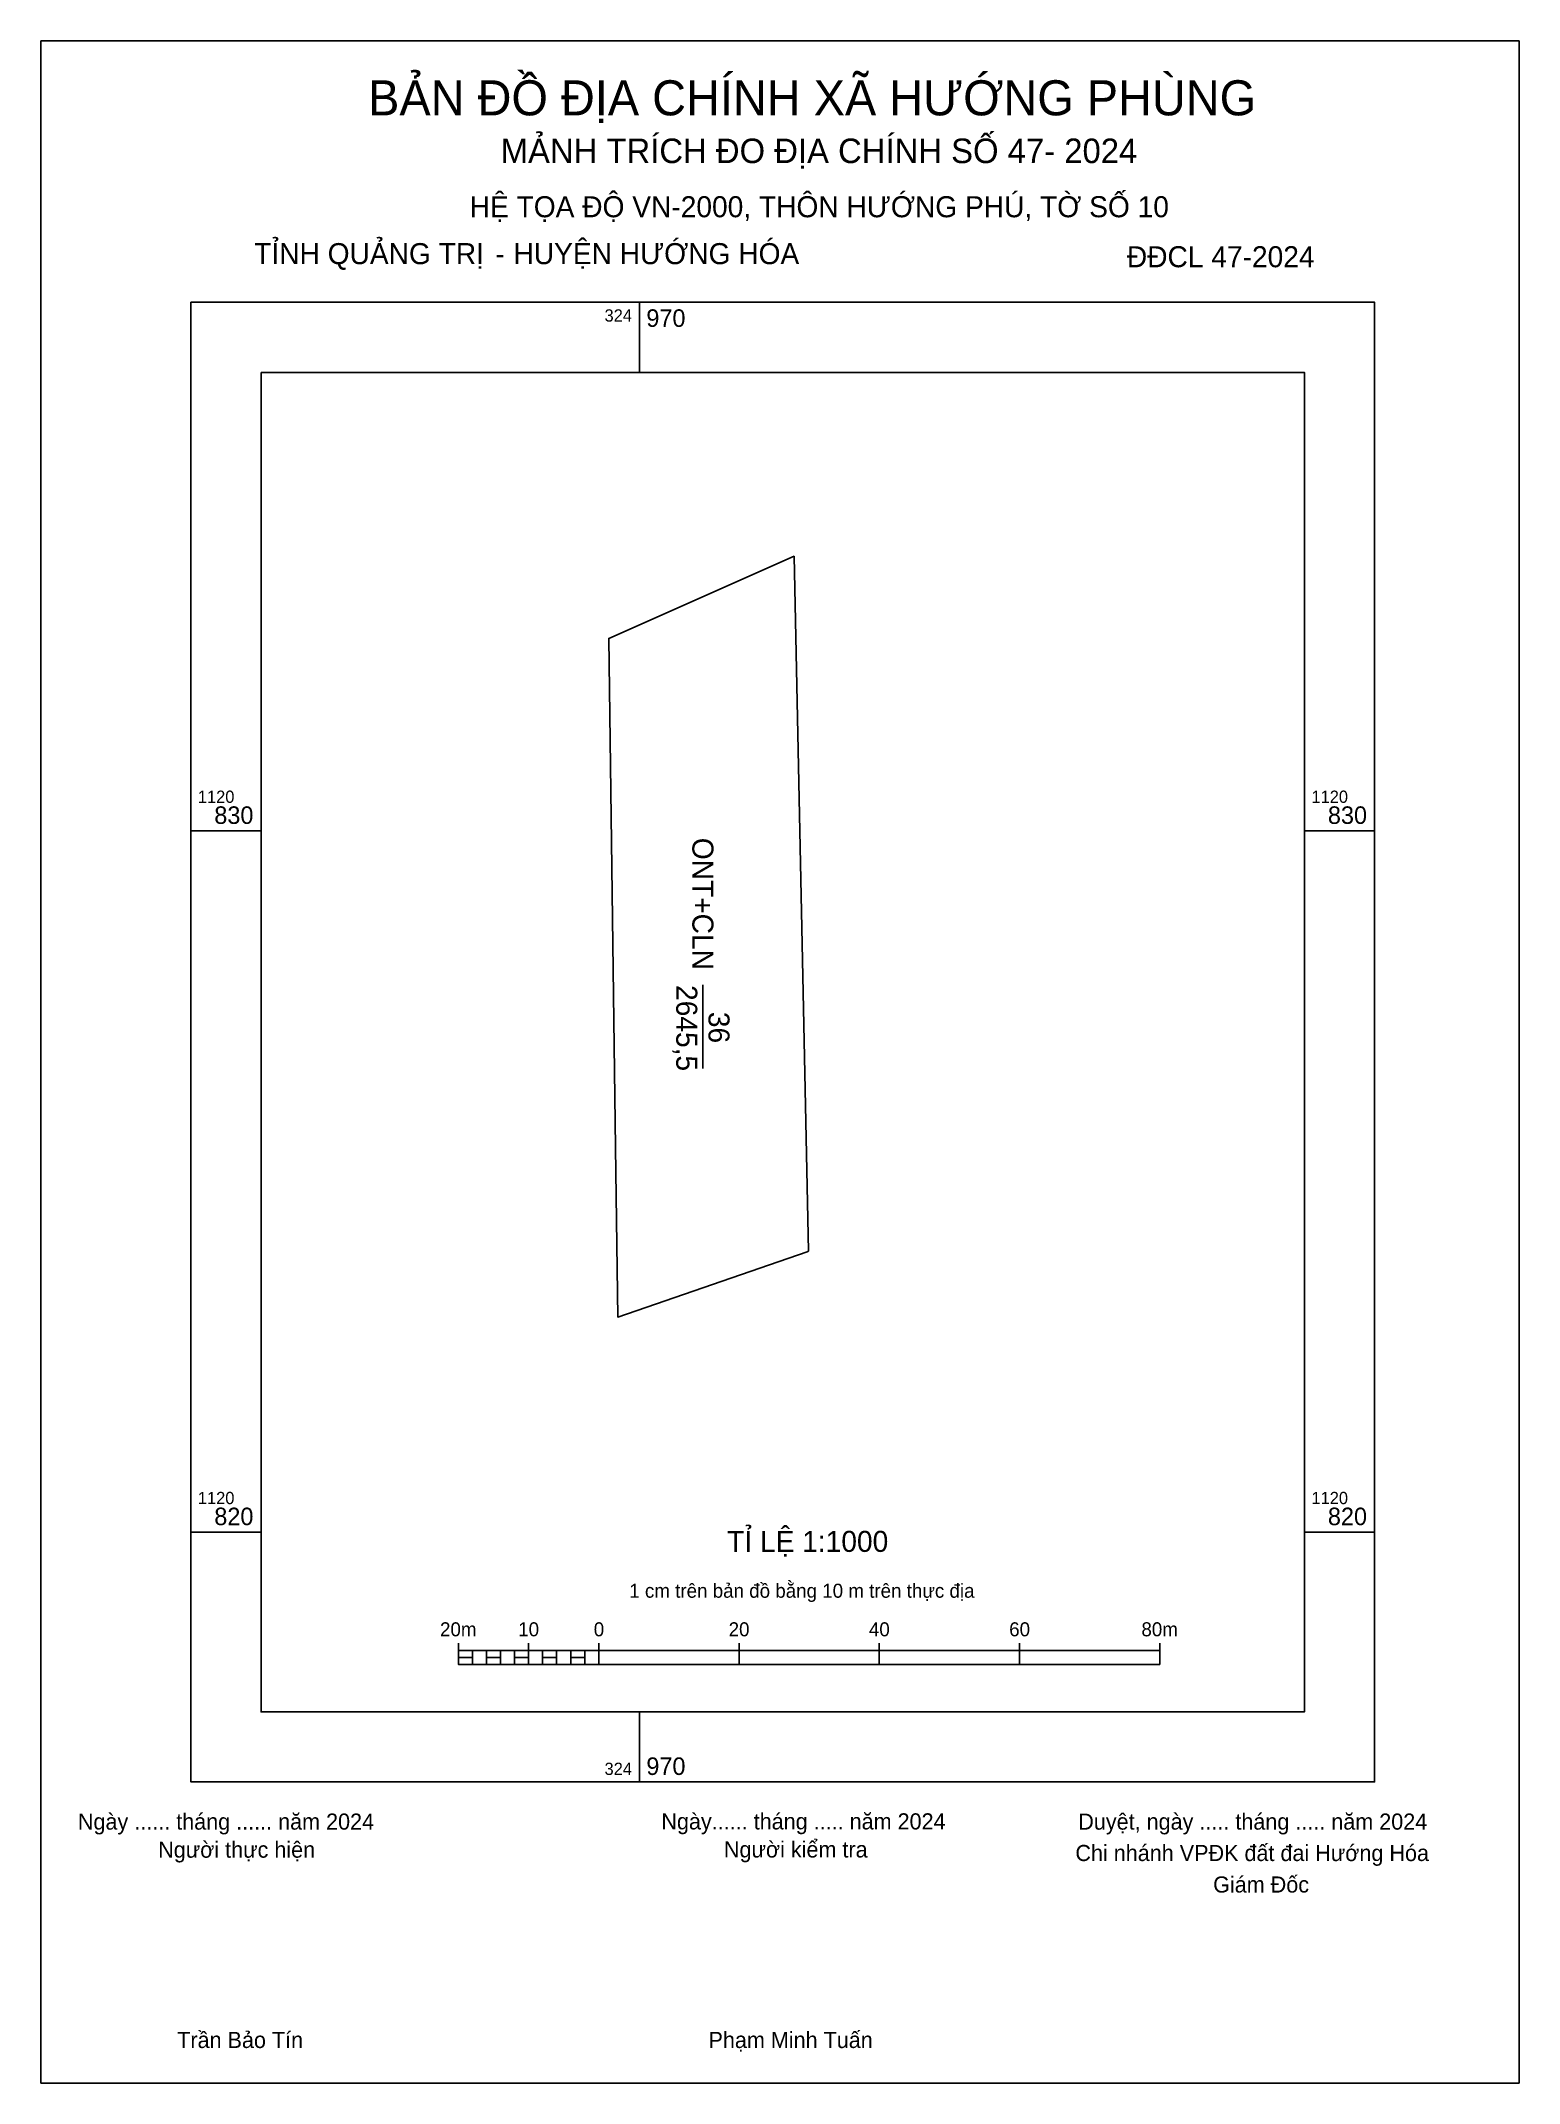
# Model space of a CAD drawing. Extents: x 537571 to 537782, y 1852575 to 1852866.
import ezdxf

# ---------------------------------------------------------------- set-up
doc = ezdxf.new("R2010")
doc.units = 0
for name, color, linetype in [('Level 1', 7, 'Continuous'), ('Level 10', 7, 'Continuous'), ('Level 13', 7, 'Continuous'), ('Level 2', 7, 'Continuous'), ('Level 6', 7, 'Continuous'), ('Level 62', 7, 'Continuous'), ('Level 63', 7, 'Continuous')]:
    doc.layers.add(name, color=color, linetype=linetype)

msp = doc.modelspace()

# ---------------------------------------------------------------- linework, layer by layer
at = {"layer": 'Level 1'}
for p, q in [((537571.06, 1852866.37), (537571.06, 1852866.37)), ((537781.83, 1852575.13), (537781.83, 1852575.13))]:
    msp.add_line(p, q, dxfattribs=at)
at = {"layer": 'Level 10'}
msp.add_lwpolyline([(537680.53, 1852693.76), (537680.31, 1852693.68), (537653.31, 1852684.38), (537652.99, 1852708.56), (537652.02, 1852781.16), (537678.46, 1852792.87)], close=True, dxfattribs=at)
at = {"layer": 'Level 13'}
msp.add_line((537665.45, 1852731.73), (537665.45, 1852719.82), dxfattribs=at)
at = {"layer": 'Level 2'}
msp.add_lwpolyline([(537571.06, 1852866.36), (537781.82, 1852866.36), (537781.82, 1852575.13), (537571.06, 1852575.13)], close=True, dxfattribs=at)
at = {"layer": 'Level 62'}
msp.add_lwpolyline([(537602.45, 1852819.08), (537751.22, 1852819.08), (537751.22, 1852628.08), (537602.45, 1852628.08)], close=True, dxfattribs=at)
at = {"layer": 'Level 63'}
for p, q in [((537571.06, 1852861.36), (537571.06, 1852866.36)), ((537571.06, 1852866.36), (537576.06, 1852866.36)), ((537571.06, 1852861.36), (537571.06, 1852866.36)), ((537571.06, 1852866.36), (537576.06, 1852866.36)), ((537776.82, 1852866.36), (537781.82, 1852866.36)), ((537776.82, 1852866.36), (537781.82, 1852866.36)), ((537781.82, 1852866.36), (537781.82, 1852861.36)), ((537781.82, 1852866.36), (537781.82, 1852861.36)), ((537571.06, 1852861.36), (537571.06, 1852861.36)), ((537571.06, 1852861.36), (537571.06, 1852861.36)), ((537656.39, 1852829.08), (537656.39, 1852819.08)), ((537592.45, 1852753.7), (537602.45, 1852753.7)), ((537751.22, 1852753.7), (537761.22, 1852753.7)), ((537592.45, 1852653.7), (537602.45, 1852653.7)), ((537751.22, 1852653.7), (537761.22, 1852653.7)), ((537630.6, 1852637.85), (537630.6, 1852634.85)), ((537630.6, 1852636.85), (537730.6, 1852636.85)), ((537632.6, 1852636.85), (537632.6, 1852634.85)), ((537634.6, 1852636.85), (537634.6, 1852634.85)), ((537636.6, 1852636.85), (537636.6, 1852634.85)), ((537638.6, 1852636.85), (537638.6, 1852634.85)), ((537640.6, 1852637.85), (537640.6, 1852634.85)), ((537640.6, 1852636.85), (537640.6, 1852634.85)), ((537642.6, 1852636.85), (537642.6, 1852634.85)), ((537644.6, 1852636.85), (537644.6, 1852634.85)), ((537646.6, 1852636.85), (537646.6, 1852634.85)), ((537648.6, 1852636.85), (537648.6, 1852634.85)), ((537650.6, 1852637.85), (537650.6, 1852634.85)), ((537650.6, 1852636.85), (537650.6, 1852634.85)), ((537670.6, 1852637.85), (537670.6, 1852634.85)), ((537690.6, 1852637.85), (537690.6, 1852634.85)), ((537710.6, 1852637.85), (537710.6, 1852634.85)), ((537730.6, 1852637.85), (537730.6, 1852634.85)), ((537630.6, 1852634.85), (537730.6, 1852634.85)), ((537656.39, 1852628.08), (537656.39, 1852618.08)), ((537571.06, 1852575.13), (537571.06, 1852580.13)), ((537571.06, 1852575.13), (537571.06, 1852580.13)), ((537781.82, 1852580.13), (537781.82, 1852575.13)), ((537781.82, 1852580.13), (537781.82, 1852575.13)), ((537576.06, 1852575.13), (537571.06, 1852575.13)), ((537576.06, 1852575.13), (537571.06, 1852575.13)), ((537781.82, 1852575.13), (537776.82, 1852575.13)), ((537781.82, 1852575.13), (537776.82, 1852575.13))]:
    msp.add_line(p, q, dxfattribs=at)
for points in [[(537592.45, 1852829.08), (537592.45, 1852618.08), (537761.22, 1852618.08), (537761.22, 1852829.08)], [(537630.6, 1852635.85), (537632.6, 1852635.85), (537632.6, 1852634.85), (537630.6, 1852634.85)], [(537630.6, 1852635.85), (537632.6, 1852635.85), (537632.6, 1852634.85), (537630.6, 1852634.85)], [(537634.6, 1852635.85), (537636.6, 1852635.85), (537636.6, 1852634.85), (537634.6, 1852634.85)], [(537638.6, 1852635.85), (537640.6, 1852635.85), (537640.6, 1852634.85), (537638.6, 1852634.85)], [(537642.6, 1852635.85), (537644.6, 1852635.85), (537644.6, 1852634.85), (537642.6, 1852634.85)], [(537646.6, 1852635.85), (537648.6, 1852635.85), (537648.6, 1852634.85), (537646.6, 1852634.85)]]:
    msp.add_lwpolyline(points, close=True, dxfattribs=at)

# ---------------------------------------------------------------- texts
at = {"layer": 'Level 13'}
for s, p in [('ONT+CLN', (537663.95, 1852752.72)), ('2645,5', (537661.65, 1852731.72)), ('36', (537666.25, 1852727.9))]:
    msp.add_text(s, height=3, rotation=270, dxfattribs=at).set_placement(p)
at = {"layer": 'Level 6'}
for s, p in [('HỆ TỌA ÐỘ VN-2000, THÔN HƯỚNG PHÚ, TỜ SỐ 10', (537632.2, 1852841.21)), ('TỈ LỆ 1:1000', (537668.91, 1852650.89))]:
    msp.add_text(s, height=3, dxfattribs=at).set_placement(p)
at = {"layer": 'Level 63'}
for s, height, p in [('BẢN ĐỒ ĐỊA CHÍNH XÃ HƯỚNG PHÙNG ', 5, (537617.72, 1852855.74)), ('MẢNH TRÍCH ĐO ĐỊA CHÍNH SỐ 47- 2024', 3.5, (537636.62, 1852848.93)), ('TỈNH QUẢNG TRỊ', 3, (537601.48, 1852834.52)), (' HUYỆN HƯỚNG HÓA', 3, (537637.33, 1852834.52)), ('ĐĐCL 47-2024', 3, (537725.9, 1852834.08)), ('-', 3, (537635.86, 1852834.52)), ('324', 1.75, (537651.43, 1852826.33)), ('970', 2.5, (537657.39, 1852825.58)), ('1120', 1.75, (537593.45, 1852757.7)), ('1120', 1.75, (537752.22, 1852757.7)), ('830', 2.5, (537595.79, 1852754.7)), ('830', 2.5, (537754.56, 1852754.7)), ('1120', 1.75, (537593.45, 1852657.7)), ('1120', 1.75, (537752.22, 1852657.7)), ('820', 2.5, (537595.79, 1852654.7)), ('820', 2.5, (537754.56, 1852654.7)), ('1 cm trên bản đồ bằng 10 m trên thực địa', 2, (537654.96, 1852644.35)), ('20m', 2, (537627.97, 1852638.85)), ('10', 2, (537639.12, 1852638.85)), ('0', 2, (537649.89, 1852638.85)), ('20', 2, (537669.12, 1852638.85)), ('40', 2, (537689.12, 1852638.85)), ('60', 2, (537709.12, 1852638.85)), ('80m', 2, (537727.97, 1852638.85)), ('324', 1.75, (537651.43, 1852619.08)), ('970', 2.5, (537657.39, 1852619.08)), ('Ngày ...... tháng ...... năm 2024', 2.3, (537576.34, 1852611.28)), ('Ngày...... tháng ..... năm 2024', 2.3, (537659.53, 1852611.31)), ('Duyệt, ngày ..... tháng ..... năm 2024', 2.3, (537718.97, 1852611.28)), ('Người thực hiện', 2.3, (537587.79, 1852607.28)), ('Người kiểm tra', 2.3, (537668.45, 1852607.31)), ('Chi nhánh VPĐK đất đai Hướng Hóa', 2.3, (537718.56, 1852606.8)), ('Giám Đốc', 2.3, (537738.2, 1852602.31)), ('Trần Bảo Tín', 2.3, (537590.5, 1852580.14)), ('Phạm Minh Tuấn', 2.3, (537666.25, 1852580.14))]:
    msp.add_text(s, height=height, dxfattribs=at).set_placement(p)

doc.saveas('drawing.dxf')
